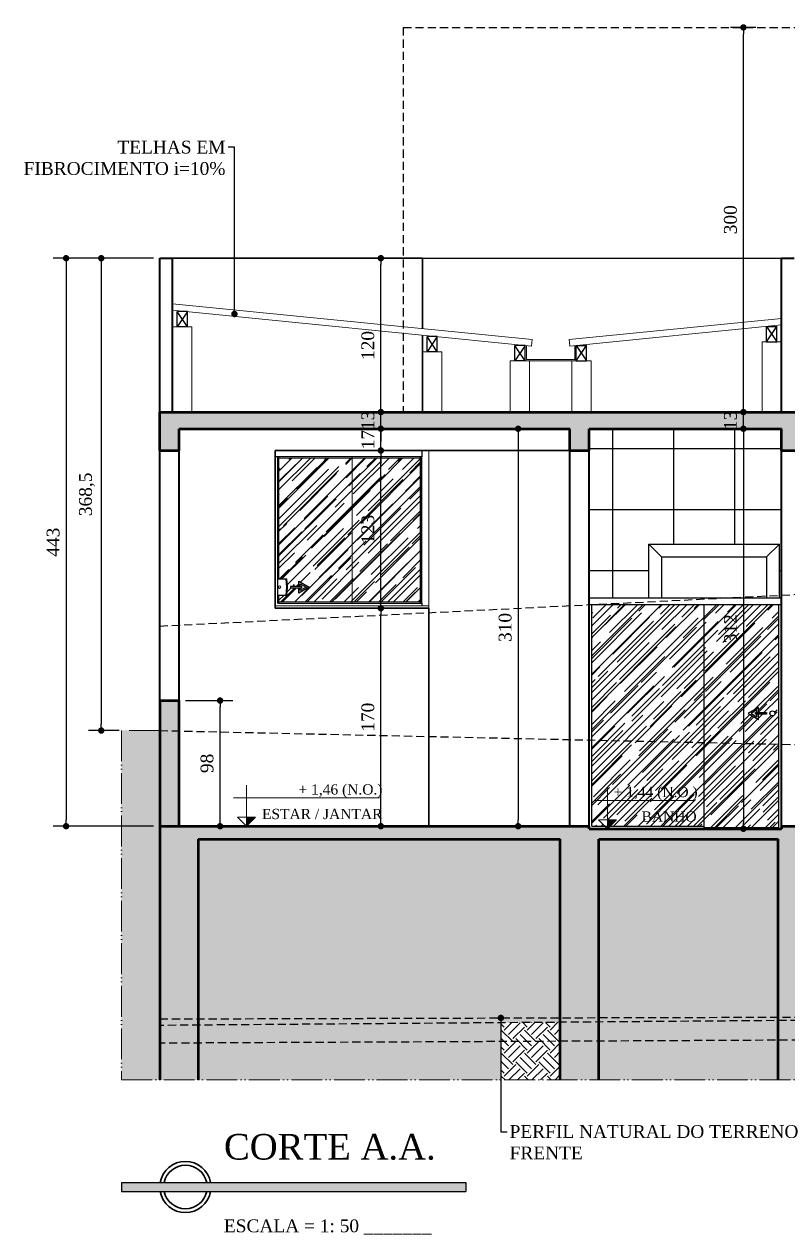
# Model space of a CAD drawing. Header units: millimetres. Extents: x 81693 to 98868, y 6565 to 11437.
# Drawn here: x 90416 to 91012, y 9517 to 10461 of the extents above; entities that cross this region are included whole.
import ezdxf
from ezdxf import colors
from ezdxf.entities.mleader import LeaderData, LeaderLine
from ezdxf.math import Vec2, Vec3

# ---------------------------------------------------------------- set-up
doc = ezdxf.new("R2010")
doc.units = ezdxf.units.MM
doc.linetypes.add('ACAD_ISO05W100', pattern=[33, 24, -3, 0, -3, 0, -3])
doc.linetypes.add('HIDDEN', pattern=[9.525, 6.35, -3.175])
for name, color, linetype, lineweight in [('Cotas', 12, 'Continuous', 5), ('Fachadas - Varanda', 3, 'Continuous', 30), ('Hachura', 1, 'Continuous', 9), ('Parede Baixa', 5, 'Continuous', 50), ('Parede Corte', 4, 'Continuous', 40), ('Perfil Natural-1', 241, 'HIDDEN', 25), ('Perfil Natural-2', 40, 'HIDDEN', 25), ('Perfil Natural-4', 150, 'HIDDEN', 25), ('Pilares Sub-solo', 7, 'Continuous', 70), ('Pisos Externos', 15, 'Continuous', 9), ('Portas - Janelas', 2, 'Continuous', 20), ('Projeção Balanço', 2, 'ACAD_ISO05W100', 20)]:
    doc.layers.add(name, color=color, linetype=linetype, lineweight=lineweight)
for name, color, linetype in [('Fechamento Varanda', 3, 'Continuous'), ('Grama', 84, 'Continuous'), ('Parede Planta', 5, 'Continuous'), ('Piso', 55, 'Continuous'), ('Piso Lay-out', 19, 'Continuous'), ('PN010', 1, 'Continuous'), ('PORTAS', 3, 'Continuous'), ('Portas-Cotas', 2, 'Continuous'), ('Projeção Janela - Viga', 1, 'HIDDEN'), ('Projeção perfil', 74, 'HIDDEN'), ('Texto', 2, 'Continuous')]:
    doc.layers.add(name, color=color, linetype=linetype)
doc.styles.add('Valéria', font='romantic.ttf', dxfattribs={"height": 10})
doc.styles.add('Valéria1', font='romantic.ttf', dxfattribs={"height": 10})
doc.dimstyles.new('Cota - 50', dxfattribs={"dimtxt": 10, "dimasz": 5, "dimexe": 10, "dimexo": 20, "dimgap": 5, "dimtad": 1, "dimtxsty": 'Valéria', "dimblk": 'DOT', "dimcen": 0, "dimclrd": 12, "dimclre": 12, "dimclrt": 2, "dimazin": 2, "dimtfac": 1, "dimtix": 1, "dimtmove": 0, "dimatfit": 3, "dimldrblk": 'DOT', "dimfxl": 1, "dimarcsym": 0})
pattern_1 = [(45, (27486.398, 7891.559), (2e-15, 17.9605122), [12.7, -12.7]), (45, (27483.03, 7894.927), (2e-15, 17.9605122), [12.7, -12.7]), (45, (27479.662, 7898.294), (2e-15, 17.9605122), [12.7, -12.7]), (135, (27479.662, 7900.539), (-17.9605122, 2e-15), [12.7, -12.7]), (135, (27483.03, 7903.907), (-17.9605122, 2e-15), [12.7, -12.7]), (135, (27486.398, 7907.275), (-17.9605122, 2e-15), [12.7, -12.7])]
pattern_2 = [(95, (27486.398, 7891.559), (14.009465, 11.755338), [1.905, -20.955]), (40, (27486.398, 7891.56), (-16.0018453, 11.017673), [1.524, -16.7640584]), (145.451445, (27487.565, 7892.539), (-1.99238, 22.77301), [1.619001, -17.8090245]), (91.1842, (27482.805, 7895.151), (22.141024, 16.195341), [2.8575, -31.4325]), (141.635558, (27484.65, 7896.5), (-0.708662, 34.282676), [2.428502, -26.713561]), (36.18415, (27482.805, 7895.15), (-0.708662, 34.282676), [2.285997, -25.145973]), (66, (27485.5, 7896.049), (17.951998, 3.489515), [1.905, -20.955]), (11, (27485.5, 7896.05), (-8.6539927, 17.3941193), [1.524, -16.764]), (116.451445, (27486.996, 7896.34), (9.298005, 20.8836343), [1.619001, -17.808994]), (82.5, (27486.3976, 7891.559), (-5.7605469, 6.1973414), [0, -16.5608, 0, -17.018, 0, -16.8275]), (52.5, (27486.398, 7891.559), (-2.3589727, 11.8087), [0, -9.7028, 0, -16.1798, 0, -6.4135]), (12.5, (27482.3924, 7887.554), (9.9927863, 9.18261956), [0, -6.35, 0, -19.812, 0, -26.289]), (2.5, (27480.596, 7885.758), (8.6763904, 12.2722393), [0, -8.255, 0, -13.1572, 0, -18.669])]
pattern_3 = [(45, (27486.398, 7891.559), (8.6210459, 22.9894557), [152.4, -20.32, 50.8, -10.16]), (45, (27492.36, 7904.706), (-16.7391974, 2.3707876), [30.48, -3.3528, 60.96, -7.62]), (45, (27483.883, 7901.258), (32.5444482, 42.17128274), [81.28, -14.224, 40.64, -10.16])]

# ---------------------------------------------------------------- blocks, each defined once
blk = doc.blocks.new('_Dot')
at = {"color": 0, "linetype": 'ByBlock', "lineweight": -2}
blk.add_line((-0.5, 0), (-1, 0), dxfattribs=at)
at = {"color": 0, "linetype": 'ByBlock', "const_width": 0.5}
blk.add_lwpolyline([(-0.25, 0, 1), (0.25, 0, 1)], format="xyb", close=True, dxfattribs=at)
blk = doc.blocks.new('*D120')
at = {"layer": 'Cotas', "color": 12, "lineweight": -2, "transparency": 16777216}
for p, q in [((90541.75, 9933.35), (90578.81, 9933.35)), ((90568.81, 9840.35), (90568.81, 9928.35)), ((90556.75, 9835.35), (90578.81, 9835.35))]:
    blk.add_line(p, q, dxfattribs=at)
at = {"layer": 'Defpoints', "color": 0, "transparency": 16777216}
for p in [(90521.75, 9933.35), (90568.81, 9933.35), (90536.75, 9835.35)]:
    blk.add_point(p, dxfattribs=at)
at = {"layer": 'Cotas', "color": 12, "lineweight": -2, "transparency": 16777216, "xscale": 5, "yscale": 5, "zscale": 5}
for p, rotation in [((90568.81, 9933.35), 90), ((90568.81, 9835.35), 270)]:
    blk.add_blockref('_Dot', p, dxfattribs=dict(at, rotation=rotation))
at = {"layer": 'Cotas', "color": 2, "transparency": 16777216, "insert": (90558.64, 9884.35), "char_height": 10, "attachment_point": 5, "rotation": 90, "style": 'Valéria'}
blk.add_mtext('98', dxfattribs=at)
blk = doc.blocks.new('*D121')
at = {"layer": 'Cotas', "color": 12, "lineweight": -2, "transparency": 16777216}
for p, q in [((90694.61, 10005.35), (90684.23, 10005.35)), ((90694.23, 9840.35), (90694.23, 10000.35)), ((90694.61, 9835.35), (90684.23, 9835.35))]:
    blk.add_line(p, q, dxfattribs=at)
at = {"layer": 'Defpoints', "color": 0, "transparency": 16777216}
for p in [(90694.23, 10005.35), (90714.61, 10005.35), (90714.61, 9835.35)]:
    blk.add_point(p, dxfattribs=at)
at = {"layer": 'Cotas', "color": 12, "lineweight": -2, "transparency": 16777216, "xscale": 5, "yscale": 5, "zscale": 5}
for p, rotation in [((90694.23, 10005.35), 90), ((90694.23, 9835.35), 270)]:
    blk.add_blockref('_Dot', p, dxfattribs=dict(at, rotation=rotation))
at = {"layer": 'Cotas', "color": 2, "transparency": 16777216, "insert": (90684.12, 9920.35), "char_height": 10, "attachment_point": 5, "rotation": 90, "style": 'Valéria'}
blk.add_mtext('170', dxfattribs=at)
blk = doc.blocks.new('*D122')
at = {"layer": 'Cotas', "color": 12, "lineweight": -2, "transparency": 16777216}
for p, q in [((90694.61, 10128.35), (90684.23, 10128.35)), ((90694.23, 10010.35), (90694.23, 10123.35)), ((90694.61, 10005.35), (90684.23, 10005.35))]:
    blk.add_line(p, q, dxfattribs=at)
at = {"layer": 'Defpoints', "color": 0, "transparency": 16777216}
for p in [(90694.23, 10128.35), (90714.61, 10128.35), (90714.61, 10005.35)]:
    blk.add_point(p, dxfattribs=at)
at = {"layer": 'Cotas', "color": 12, "lineweight": -2, "transparency": 16777216, "xscale": 5, "yscale": 5, "zscale": 5}
for p, rotation in [((90694.23, 10128.35), 90), ((90694.23, 10005.35), 270)]:
    blk.add_blockref('_Dot', p, dxfattribs=dict(at, rotation=rotation))
at = {"layer": 'Cotas', "color": 2, "transparency": 16777216, "insert": (90684.13, 10066.85), "char_height": 10, "attachment_point": 5, "rotation": 90, "style": 'Valéria'}
blk.add_mtext('123', dxfattribs=at)
blk = doc.blocks.new('*D123')
at = {"layer": 'Cotas', "color": 12, "lineweight": -2, "transparency": 16777216}
for p, q in [((90694.23, 10150.35), (90694.23, 10155.35)), ((90694.61, 10145.35), (90684.23, 10145.35)), ((90694.23, 10128.35), (90694.23, 10145.35)), ((90694.61, 10128.35), (90684.23, 10128.35)), ((90694.23, 10123.35), (90694.23, 10118.35))]:
    blk.add_line(p, q, dxfattribs=at)
at = {"layer": 'Defpoints', "color": 0, "transparency": 16777216}
for p in [(90694.23, 10145.35), (90714.61, 10145.35), (90714.61, 10128.35)]:
    blk.add_point(p, dxfattribs=at)
at = {"layer": 'Cotas', "color": 12, "lineweight": -2, "transparency": 16777216, "xscale": 5, "yscale": 5, "zscale": 5}
for p, rotation in [((90694.23, 10145.35), 270), ((90694.23, 10128.35), 90)]:
    blk.add_blockref('_Dot', p, dxfattribs=dict(at, rotation=rotation))
at = {"layer": 'Cotas', "color": 2, "transparency": 16777216, "insert": (90684.13, 10136.85), "char_height": 10, "attachment_point": 5, "rotation": 90, "style": 'Valéria'}
blk.add_mtext('17', dxfattribs=at)
blk = doc.blocks.new('*D124')
at = {"layer": 'Cotas', "color": 12, "lineweight": -2, "transparency": 16777216}
for p, q in [((90986.75, 10145.35), (90967.13, 10145.35)), ((90977.13, 10140.35), (90977.13, 9838.35)), ((90986.75, 9833.35), (90967.13, 9833.35))]:
    blk.add_line(p, q, dxfattribs=at)
at = {"layer": 'Defpoints', "color": 0, "transparency": 16777216}
for p in [(91006.75, 10145.35), (90977.13, 9833.35), (91006.75, 9833.35)]:
    blk.add_point(p, dxfattribs=at)
at = {"layer": 'Cotas', "color": 12, "lineweight": -2, "transparency": 16777216, "xscale": 5, "yscale": 5, "zscale": 5}
for p, rotation in [((90977.13, 10145.35), 90), ((90977.13, 9833.35), 270)]:
    blk.add_blockref('_Dot', p, dxfattribs=dict(at, rotation=rotation))
at = {"layer": 'Cotas', "color": 2, "transparency": 16777216, "insert": (90967.03, 9989.35), "char_height": 10, "attachment_point": 5, "rotation": 90, "style": 'Valéria'}
blk.add_mtext('312', dxfattribs=at)
blk = doc.blocks.new('*D125')
at = {"layer": 'Cotas', "color": 12, "lineweight": -2, "transparency": 16777216}
for p, q in [((90977.13, 10163.35), (90977.13, 10168.35)), ((90986.75, 10158.35), (90967.13, 10158.35)), ((90977.13, 10145.35), (90977.13, 10158.35)), ((90986.75, 10145.35), (90967.13, 10145.35)), ((90977.13, 10140.35), (90977.13, 10135.35))]:
    blk.add_line(p, q, dxfattribs=at)
at = {"layer": 'Defpoints', "color": 0, "transparency": 16777216}
for p in [(90977.13, 10158.35), (91006.75, 10158.35), (91006.75, 10145.35)]:
    blk.add_point(p, dxfattribs=at)
at = {"layer": 'Cotas', "color": 12, "lineweight": -2, "transparency": 16777216, "xscale": 5, "yscale": 5, "zscale": 5}
for p, rotation in [((90977.13, 10158.35), 270), ((90977.13, 10145.35), 90)]:
    blk.add_blockref('_Dot', p, dxfattribs=dict(at, rotation=rotation))
at = {"layer": 'Cotas', "color": 2, "transparency": 16777216, "insert": (90967.03, 10151.85), "char_height": 10, "attachment_point": 5, "rotation": 90, "style": 'Valéria'}
blk.add_mtext('13', dxfattribs=at)
blk = doc.blocks.new('*D126')
at = {"layer": 'Cotas', "color": 12, "lineweight": -2, "transparency": 16777216}
for p, q in [((90986.75, 10458.35), (90967.13, 10458.35)), ((90977.13, 10163.35), (90977.13, 10453.35)), ((90986.75, 10158.35), (90967.13, 10158.35))]:
    blk.add_line(p, q, dxfattribs=at)
at = {"layer": 'Defpoints', "color": 0, "transparency": 16777216}
for p in [(90977.13, 10458.35), (91006.75, 10458.35), (91006.75, 10158.35)]:
    blk.add_point(p, dxfattribs=at)
at = {"layer": 'Cotas', "color": 12, "lineweight": -2, "transparency": 16777216, "xscale": 5, "yscale": 5, "zscale": 5}
for p, rotation in [((90977.13, 10458.35), 90), ((90977.13, 10158.35), 270)]:
    blk.add_blockref('_Dot', p, dxfattribs=dict(at, rotation=rotation))
at = {"layer": 'Cotas', "color": 2, "transparency": 16777216, "insert": (90967.02, 10308.35), "char_height": 10, "attachment_point": 5, "rotation": 90, "style": 'Valéria'}
blk.add_mtext('300', dxfattribs=at)
blk = doc.blocks.new('*D127')
at = {"layer": 'Cotas', "color": 12, "lineweight": -2, "transparency": 16777216}
for p, q in [((90821.75, 10145.35), (90791.35, 10145.35)), ((90801.35, 10140.35), (90801.35, 9840.35)), ((90821.75, 9835.35), (90791.35, 9835.35))]:
    blk.add_line(p, q, dxfattribs=at)
at = {"layer": 'Defpoints', "color": 0, "transparency": 16777216}
for p in [(90841.75, 10145.35), (90801.35, 9835.35), (90841.75, 9835.35)]:
    blk.add_point(p, dxfattribs=at)
at = {"layer": 'Cotas', "color": 12, "lineweight": -2, "transparency": 16777216, "xscale": 5, "yscale": 5, "zscale": 5}
for p, rotation in [((90801.35, 10145.35), 90), ((90801.35, 9835.35), 270)]:
    blk.add_blockref('_Dot', p, dxfattribs=dict(at, rotation=rotation))
at = {"layer": 'Cotas', "color": 2, "transparency": 16777216, "insert": (90791.24, 9990.35), "char_height": 10, "attachment_point": 5, "rotation": 90, "style": 'Valéria'}
blk.add_mtext('310', dxfattribs=at)
blk = doc.blocks.new('*D128')
at = {"layer": 'Cotas', "color": 12, "lineweight": -2, "transparency": 16777216}
for p, q in [((90694.23, 10163.35), (90694.23, 10168.35)), ((90694.61, 10158.35), (90684.23, 10158.35)), ((90694.23, 10145.35), (90694.23, 10158.35)), ((90694.61, 10145.35), (90684.23, 10145.35)), ((90694.23, 10140.35), (90694.23, 10135.35))]:
    blk.add_line(p, q, dxfattribs=at)
at = {"layer": 'Defpoints', "color": 0, "transparency": 16777216}
for p in [(90694.23, 10158.35), (90714.61, 10158.35), (90714.61, 10145.35)]:
    blk.add_point(p, dxfattribs=at)
at = {"layer": 'Cotas', "color": 12, "lineweight": -2, "transparency": 16777216, "xscale": 5, "yscale": 5, "zscale": 5}
for p, rotation in [((90694.23, 10158.35), 270), ((90694.23, 10145.35), 90)]:
    blk.add_blockref('_Dot', p, dxfattribs=dict(at, rotation=rotation))
at = {"layer": 'Cotas', "color": 2, "transparency": 16777216, "insert": (90684.13, 10151.85), "char_height": 10, "attachment_point": 5, "rotation": 90, "style": 'Valéria'}
blk.add_mtext('13', dxfattribs=at)
blk = doc.blocks.new('*D129')
at = {"layer": 'Cotas', "color": 12, "lineweight": -2, "transparency": 16777216}
for p, q in [((90706.75, 10278.35), (90684.23, 10278.35)), ((90694.23, 10163.35), (90694.23, 10273.35)), ((90694.61, 10158.35), (90684.23, 10158.35))]:
    blk.add_line(p, q, dxfattribs=at)
at = {"layer": 'Defpoints', "color": 0, "transparency": 16777216}
for p in [(90694.23, 10278.35), (90726.75, 10278.35), (90714.61, 10158.35)]:
    blk.add_point(p, dxfattribs=at)
at = {"layer": 'Cotas', "color": 12, "lineweight": -2, "transparency": 16777216, "xscale": 5, "yscale": 5, "zscale": 5}
for p, rotation in [((90694.23, 10278.35), 90), ((90694.23, 10158.35), 270)]:
    blk.add_blockref('_Dot', p, dxfattribs=dict(at, rotation=rotation))
at = {"layer": 'Cotas', "color": 2, "transparency": 16777216, "insert": (90684.12, 10210.28), "char_height": 10, "attachment_point": 5, "rotation": 90, "style": 'Valéria'}
blk.add_mtext('120', dxfattribs=at)
blk = doc.blocks.new('*D142')
at = {"layer": 'Cotas', "color": 12, "lineweight": -2, "transparency": 16777216}
for p, q in [((90511.75, 10278.35), (90466.09, 10278.35)), ((90476.09, 10273.35), (90476.09, 9914.96)), ((90490.12, 9909.96), (90466.09, 9909.96))]:
    blk.add_line(p, q, dxfattribs=at)
at = {"layer": 'Defpoints', "color": 0, "transparency": 16777216}
for p in [(90531.75, 10278.35), (90476.09, 9909.96), (90510.12, 9909.96)]:
    blk.add_point(p, dxfattribs=at)
at = {"layer": 'Cotas', "color": 12, "lineweight": -2, "transparency": 16777216, "xscale": 5, "yscale": 5, "zscale": 5}
for p, rotation in [((90476.09, 10278.35), 90), ((90476.09, 9909.96), 270)]:
    blk.add_blockref('_Dot', p, dxfattribs=dict(at, rotation=rotation))
at = {"layer": 'Cotas', "color": 2, "transparency": 16777216, "insert": (90464.94, 10094.16), "char_height": 10, "attachment_point": 5, "rotation": 90, "style": 'Valéria'}
blk.add_mtext('368,5', dxfattribs=at)
blk = doc.blocks.new('*D143')
at = {"layer": 'Cotas', "color": 12, "lineweight": -2, "transparency": 16777216}
for p, q in [((90516.75, 10278.35), (90438.64, 10278.35)), ((90448.64, 10273.35), (90448.64, 9840.35)), ((90516.75, 9835.35), (90438.64, 9835.35))]:
    blk.add_line(p, q, dxfattribs=at)
at = {"layer": 'Defpoints', "color": 0, "transparency": 16777216}
for p in [(90536.75, 10278.35), (90448.64, 9835.35), (90536.75, 9835.35)]:
    blk.add_point(p, dxfattribs=at)
at = {"layer": 'Cotas', "color": 12, "lineweight": -2, "transparency": 16777216, "xscale": 5, "yscale": 5, "zscale": 5}
for p, rotation in [((90448.64, 10278.35), 90), ((90448.64, 9835.35), 270)]:
    blk.add_blockref('_Dot', p, dxfattribs=dict(at, rotation=rotation))
at = {"layer": 'Cotas', "color": 2, "transparency": 16777216, "insert": (90438.53, 10056.85), "char_height": 10, "attachment_point": 5, "rotation": 90, "style": 'Valéria'}
blk.add_mtext('443', dxfattribs=at)

msp = doc.modelspace()

# ---------------------------------------------------------------- hatches: boundary and pattern name
at = {"layer": 'Grama', "transparency": 33554559}
h = msp.add_hatch(dxfattribs=at)
h.set_pattern_fill('AR-RROOF', color=33, scale=0.4, angle=45)
h.set_pattern_definition(pattern_3)
h.paths.add_polyline_path([(90671.754, 10122.3541), (90614.754, 10122.3541), (90614.754, 10028.3541), (90620.9099, 10028.3541), (90621.4604, 10021.8541), (90620.9099, 10015.3541), (90614.754, 10015.3541), (90614.754, 10010.3541), (90671.754, 10010.3541)])
h.paths.add_polyline_path([(90630.1713, 10026.5099), (90638.2353, 10021.8541), (90630.1713, 10017.1984), (90630.1713, 10021.2781), (90623.8353, 10021.2781), (90623.8353, 10022.4301), (90630.1713, 10022.4301)], flags=16)
h.paths.add_polyline_path([(90725.254, 10122.3541), (90671.754, 10122.3541), (90671.754, 10010.3541), (90725.254, 10010.3541)])
h.paths.add_polyline_path([(90694.8242, 10052.9414), (90694.8242, 10080.1308), (90673.2709, 10080.1308), (90673.2709, 10052.9414)], flags=24)
h = msp.add_hatch(dxfattribs=at)
h.set_pattern_fill('AR-RROOF', color=33, scale=0.4, angle=45)
h.set_pattern_definition(pattern_3)
h.paths.add_polyline_path([(90946.2659, 9900.6204), (90858.754, 9902.5458), (90858.754, 9835.3541), (90869.1322, 9835.3541), (90864.1322, 9840.3541), (90878.1322, 9840.3541), (90873.1322, 9835.3541), (90946.2659, 9835.3541)])
h.paths.add_polyline_path([(90946.2659, 10008.3541), (90861.8866, 10008.3541), (90858.754, 10008.1985), (90858.754, 9902.5458), (90946.2659, 9900.6204)])
h.paths.add_polyline_path([(91004.754, 10008.3541), (90946.2659, 10008.3541), (90946.2659, 9900.6204), (91004.754, 9899.3336)])
h.paths.add_polyline_path([(90980.78, 9923.3541), (90988.844, 9928.0099), (90988.844, 9923.9301), (90995.18, 9923.9301), (90995.18, 9922.7781), (90988.844, 9922.7781), (90988.844, 9918.6984)], flags=16)
h.paths.add_polyline_path([(91001.754, 9923.3541, -1), (90997.754, 9923.3541, -1)], flags=16)
h.paths.add_polyline_path([(91004.754, 9899.3336), (90946.2659, 9900.6204), (90946.2659, 9835.3541), (90946.2659, 9834.3541), (91004.754, 9834.3541)])
h.paths.add_polyline_path([(90895.4312, 9834.2606), (90941.5022, 9834.2606), (90941.5022, 9851.5032), (90895.4312, 9851.5032)], flags=9)
h.paths.add_polyline_path([(90873.4785, 9853.4136), (90941.6679, 9853.4136), (90941.6679, 9870.6562), (90873.4785, 9870.6562)], flags=24)
h.paths.add_polyline_path([(90977.7216, 9975.6115), (90977.7216, 10002.8009), (90956.1684, 10002.8009), (90956.1684, 9975.6115)], flags=24)
at = {"layer": 'Hachura'}
h = msp.add_hatch(dxfattribs=at)
h.set_pattern_fill('EARTH', color=256, scale=2, angle=45)
h.set_pattern_definition(pattern_1)
h.paths.add_polyline_path([(90834.254, 9825.3541), (90551.754, 9825.3541), (90551.754, 9685.1345), (90786.6431, 9685.8134, -0.41562806), (90787.8955, 9687.067, -0.41280048), (90789.1431, 9685.8206), (90834.254, 9685.951)])
h.paths.add_polyline_path([(91004.254, 9825.3541), (90864.254, 9825.3541), (90864.254, 9686.0377), (91004.254, 9686.4423)])
h.paths.add_polyline_path([(91281.6675, 9825.3541), (91034.254, 9825.3541), (91034.254, 9686.529), (91281.6675, 9687.2441)])
h.paths.add_polyline_path([(91496.754, 9820.3541), (91351.754, 9820.3541), (91351.754, 9687.4466), (91496.754, 9687.8657)])
h.paths.add_polyline_path([(91321.754, 9825.3541), (91281.6675, 9825.3541), (91281.6675, 9687.2441), (91321.754, 9687.3599)])
h.paths.add_polyline_path([(91701.754, 9820.3541), (91526.754, 9820.3541), (91526.754, 9687.9524), (91556.2851, 9688.0378), (91701.754, 9689.1727)])
h.paths.add_polyline_path([(91778.1399, 9825.3541), (91731.754, 9825.3541), (91731.754, 9689.3541), (91778.1399, 9689.3541)])
h.paths.add_polyline_path([(91981.754, 9825.3541), (91778.1399, 9825.3541), (91778.1399, 9689.3541), (91981.754, 9689.3541)])
h.paths.add_polyline_path([(92041.754, 9877.1778), (92011.754, 9877.1778), (92011.754, 9695.3541, -0.21227182), (92016.2084, 9693.3738), (92041.754, 9716.4255)])
h.paths.add_polyline_path([(91981.754, 9689.2674), (91778.1399, 9688.6789), (91778.1399, 9672.1431), (91981.754, 9673.1226)])
h.paths.add_polyline_path([(91981.754, 9673.1226), (91778.1399, 9672.1431), (91778.1399, 9637.4608), (91981.754, 9637.4608)])
h.paths.add_polyline_path([(92041.754, 9716.4255), (92016.2084, 9693.3738, -0.18562087), (92017.754, 9689.3541, -0.41421356), (92011.754, 9683.3541), (92011.754, 9680.3541), (92011.754, 9637.4608), (92041.754, 9637.4608)])
h.paths.add_polyline_path([(91778.1399, 9688.6789), (91731.754, 9688.5449), (91731.754, 9671.9199), (91778.1399, 9672.1431)])
h.paths.add_polyline_path([(91778.1399, 9672.1431), (91731.754, 9671.9199), (91731.754, 9637.4608), (91778.1399, 9637.4608)])
h.paths.add_polyline_path([(91778.1399, 9688.6789), (91778.1399, 9689.3541), (91731.754, 9689.3541), (91731.754, 9688.5449)])
h.paths.add_polyline_path([(91701.754, 9689.1727), (91556.2851, 9688.0378), (91701.754, 9688.4582)], flags=17)
h.paths.add_polyline_path([(91701.754, 9688.4582), (91556.2851, 9688.0378), (91526.754, 9687.8074), (91526.754, 9670.9338), (91701.754, 9671.7756)])
h.paths.add_polyline_path([(91701.754, 9671.7756), (91526.754, 9670.9338), (91526.754, 9637.4608), (91701.754, 9637.4608)])
h.paths.add_polyline_path([(91496.754, 9687.5733), (91496.754, 9687.8657), (91351.754, 9687.4466), (91351.754, 9686.4421)])
h.paths.add_polyline_path([(91496.754, 9687.5733), (91351.754, 9686.4421), (91351.754, 9670.0919), (91496.754, 9670.7894)])
h.paths.add_polyline_path([(91496.754, 9670.7894), (91351.754, 9670.0919), (91351.754, 9637.4608), (91496.754, 9637.4608)])
h.paths.add_polyline_path([(91281.6675, 9685.8953), (91077.5004, 9684.3024, -0.41784761), (91076.2447, 9683.0427, -0.41058882), (91075.0004, 9684.2829), (91034.254, 9683.965), (91034.254, 9668.5646), (91184.0632, 9669.2852, -0.45134528), (91185.3034, 9670.6912, -0.44845315), (91186.5451, 9669.2972), (91281.6675, 9669.7548)])
h.paths.add_polyline_path([(91281.6675, 9685.8953), (91281.6675, 9687.2441), (91034.254, 9686.529), (91034.254, 9683.965), (91075.0004, 9684.2829, -0.41784761), (91076.2561, 9685.5426, -0.41058882), (91077.5004, 9684.3024)])
h.paths.add_polyline_path([(91321.754, 9687.3599), (91281.6675, 9687.2441), (91281.6675, 9685.8953), (91321.754, 9686.208)])
h.paths.add_polyline_path([(91321.754, 9686.208), (91281.6675, 9685.8953), (91281.6675, 9669.7548), (91321.754, 9669.9476)])
h.paths.add_polyline_path([(91321.754, 9669.9476), (91281.6675, 9669.7548), (91281.6675, 9637.4608), (91321.754, 9637.4608)])
h.paths.add_polyline_path([(91281.6675, 9669.7548), (91186.5451, 9669.2972, -0.38078336), (91185.3034, 9668.1912, -0.37803184), (91184.0632, 9669.2852), (91076.1791, 9668.7662), (91076.0354, 9637.4608), (91281.6675, 9637.4608)])
h.paths.add_polyline_path([(91076.1791, 9668.7662), (91034.254, 9668.5646), (91034.254, 9637.4608), (91076.0354, 9637.4608)])
h.paths.add_polyline_path([(91004.254, 9686.4423), (90864.254, 9686.0377), (90864.254, 9682.6387), (91004.254, 9683.7309)])
h.paths.add_polyline_path([(91004.254, 9683.7309), (90864.254, 9682.6387), (90864.254, 9667.7468), (91004.254, 9668.4202)])
h.paths.add_polyline_path([(91004.254, 9668.4202), (90864.254, 9667.7468), (90864.254, 9637.4608), (91004.254, 9637.4608)])
h.paths.add_polyline_path([(90834.254, 9682.4046), (90834.254, 9685.951), (90789.1431, 9685.8206, -0.41562806), (90787.8907, 9684.567, -0.41280048), (90786.6431, 9685.8134), (90551.754, 9685.1345), (90551.754, 9680.2006)])
h.paths.add_polyline_path([(90787.8834, 9680.817), (90787.8858, 9682.0429), (90551.754, 9680.2006), (90551.754, 9666.2434), (90787.8574, 9667.3792)])
h.paths.add_polyline_path([(90787.8574, 9667.3792), (90551.754, 9666.2434), (90551.754, 9637.4608), (90787.7995, 9637.4608)])
h.paths.add_polyline_path([(90521.754, 9910.0039), (90491.754, 9910.0039), (90491.754, 9637.4608), (90521.754, 9637.4608)])
h = msp.add_hatch(dxfattribs=at)
h.set_pattern_fill('EARTH', color=256, scale=2, angle=45)
h.set_pattern_definition(pattern_1)
h.paths.add_polyline_path([(90834.254, 9682.4046), (90787.8858, 9682.0429), (90787.8834, 9680.817), (90787.8574, 9667.3792), (90834.254, 9667.6024)])
h.paths.add_polyline_path([(90834.254, 9667.6024), (90787.8574, 9667.3792), (90787.7995, 9637.4608), (90834.254, 9637.4608)])
at = {"layer": 'Parede Baixa'}
h = msp.add_hatch(color=256, dxfattribs=at)
h.dxf.hatch_style = 1
h.paths.add_polyline_path([(90760.6545, 9557.4608), (90491.754, 9557.4608), (90491.754, 9550.4608), (90760.6545, 9550.4608)])
at = {"layer": 'Piso'}
h = msp.add_hatch(dxfattribs=at)
h.set_pattern_fill('ANSI37', color=256, scale=15, angle=45)
h.set_pattern_definition([(90, (27486.398, 7891.56), (-47.625, 1e-14), []), (180, (27486.398, 7891.56), (-1e-14, -47.625), [])])
h.paths.add_polyline_path([(91006.754, 10128.3541), (91006.754, 10145.3541), (90856.754, 10145.3541), (90856.754, 10128.3541), (90856.754, 10013.3541), (90903.254, 10013.3541), (90903.254, 10055.3541), (91005.254, 10055.3541), (91005.254, 10015.4748), (91006.754, 10015.5493)])
h.paths.add_polyline_path([(91006.754, 10015.5493), (91005.254, 10015.4748), (91005.254, 10013.3541), (91006.754, 10013.3541)], flags=17)
at = {"layer": 'Portas - Janelas'}
for points in [[(90596.3356, 9842.3541), (90589.3356, 9842.3541), (90589.3356, 9835.3541)], [(90878.1322, 9840.3541), (90871.1322, 9840.3541), (90871.1322, 9833.3541)]]:
    msp.add_hatch(color=256, dxfattribs=at).paths.add_polyline_path(points)
at = {"layer": 'Portas-Cotas'}
h = msp.add_hatch(dxfattribs=at)
h.set_pattern_fill('AR-CONC', color=256, scale=0.1, angle=45)
h.set_pattern_definition(pattern_2)
h.paths.add_polyline_path([(91351.754, 10158.3541), (90521.754, 10158.3541), (90521.754, 10128.3541), (90536.754, 10128.3541), (90536.754, 10145.3541), (90841.754, 10145.3541), (90841.754, 10128.3541), (90856.754, 10128.3541), (90856.754, 10145.3541), (91006.754, 10145.3541), (91006.754, 10128.3541), (91031.754, 10128.3541), (91031.754, 10145.3541), (91336.754, 10145.3541), (91336.754, 10128.3541), (91351.754, 10128.3541)])
h.paths.add_polyline_path([(91526.754, 10158.3541), (91501.754, 10158.3541), (91501.754, 10128.3541), (91526.754, 10128.3541)])
h.paths.add_polyline_path([(92011.754, 10158.3541), (91701.754, 10158.3541), (91701.754, 10128.3541), (91716.754, 10128.3541), (91716.754, 10145.3541), (91996.754, 10145.3541), (91996.754, 10128.3541), (92011.754, 10128.3541)])
h.paths.add_polyline_path([(91953.2203, 10141.6396), (91953.2203, 10161.4325), (91931.6671, 10161.4325), (91931.6671, 10141.6396)], flags=9)
h = msp.add_hatch(dxfattribs=at)
h.set_pattern_fill('AR-CONC', color=256, scale=0.1, angle=45)
h.set_pattern_definition(pattern_2)
h.paths.add_polyline_path([(91526.754, 9835.3541), (91496.754, 9835.3541), (91496.754, 9825.3541), (91351.754, 9825.3541), (91351.754, 9835.3541), (91281.6675, 9835.3541), (91281.6675, 9825.3541), (91321.754, 9825.3541), (91321.754, 9687.3599), (91351.754, 9687.4466), (91351.754, 9820.3541), (91496.754, 9820.3541), (91496.754, 9687.8657), (91526.754, 9687.9524)])
h.paths.add_polyline_path([(91526.754, 9687.8074), (91496.754, 9687.5733), (91496.754, 9670.7894), (91526.754, 9670.9338)])
h.paths.add_polyline_path([(91526.754, 9670.9338), (91496.754, 9670.7894), (91496.754, 9637.4608), (91526.754, 9637.4608)])
h.paths.add_polyline_path([(91526.754, 9687.8074), (91526.754, 9687.9524), (91496.754, 9687.8657), (91496.754, 9687.5733)], flags=17)
h.paths.add_polyline_path([(91351.754, 9687.4466), (91321.754, 9687.3599), (91321.754, 9686.208), (91351.754, 9686.4421)])
h.paths.add_polyline_path([(91351.754, 9686.4421), (91321.754, 9686.208), (91321.754, 9669.9476), (91351.754, 9670.0919)])
h.paths.add_polyline_path([(91351.754, 9670.0919), (91321.754, 9669.9476), (91321.754, 9637.4608), (91351.754, 9637.4608)])
h.paths.add_polyline_path([(91696.754, 9825.3541), (91591.754, 9825.3541), (91591.754, 9820.3541), (91696.754, 9820.3541)])
h.paths.add_polyline_path([(91731.754, 9825.3541), (91778.1399, 9825.3541), (91778.1399, 9833.3541), (91701.754, 9833.3541), (91701.754, 9689.1727), (91725.0135, 9689.3541), (91731.754, 9689.3541)])
h.paths.add_polyline_path([(91731.754, 9689.3541), (91725.0135, 9689.3541), (91701.754, 9689.1727), (91701.754, 9688.4582), (91731.754, 9688.5449)])
h.paths.add_polyline_path([(91731.754, 9688.5449), (91701.754, 9688.4582), (91701.754, 9671.7756), (91731.754, 9671.9199)])
h.paths.add_polyline_path([(91731.754, 9671.9199), (91701.754, 9671.7756), (91701.754, 9637.4608), (91731.754, 9637.4608)])
h.paths.add_polyline_path([(92005.754, 9689.3368), (91981.754, 9689.2674), (91981.754, 9673.1226), (92011.754, 9673.2669), (92011.754, 9683.3541, -0.41336731)])
h.paths.add_polyline_path([(92005.754, 9689.3368, -0.00072254), (92005.754, 9689.3541), (92002.754, 9689.3541), (91981.754, 9689.3541), (91981.754, 9689.2674)])
h.paths.add_polyline_path([(92011.754, 9833.3541), (91778.1399, 9833.3541), (91778.1399, 9825.3541), (91981.754, 9825.3541), (91981.754, 9689.3541), (92005.754, 9689.3541, -0.41421356), (92011.754, 9695.3541), (92011.754, 9698.3541)])
h.paths.add_polyline_path([(92011.754, 9673.2669), (91981.754, 9673.1226), (91981.754, 9637.4608), (92011.754, 9637.4608)])
h.paths.add_polyline_path([(91281.6675, 9835.3541), (91006.754, 9835.3541), (91006.754, 9833.3541), (90856.754, 9833.3541), (90856.754, 9835.3541), (90521.754, 9835.3541), (90521.754, 9685.0478), (90551.754, 9685.1345), (90551.754, 9825.3541), (90834.254, 9825.3541), (90834.254, 9685.951), (90864.254, 9686.0377), (90864.254, 9825.3541), (91004.254, 9825.3541), (91004.254, 9686.4423), (91034.254, 9686.529), (91034.254, 9825.3541), (91281.6675, 9825.3541)])
h.paths.add_polyline_path([(91034.254, 9686.529), (91004.254, 9686.4423), (91004.254, 9683.7309), (91034.254, 9683.965)])
h.paths.add_polyline_path([(91034.254, 9683.965), (91004.254, 9683.7309), (91004.254, 9668.4202), (91034.254, 9668.5646)])
h.paths.add_polyline_path([(91034.254, 9668.5646), (91004.254, 9668.4202), (91004.254, 9637.4608), (91034.254, 9637.4608)])
h.paths.add_polyline_path([(90864.254, 9686.0377), (90834.254, 9685.951), (90834.254, 9682.4046), (90864.254, 9682.6387)])
h.paths.add_polyline_path([(90864.254, 9682.6387), (90834.254, 9682.4046), (90834.254, 9667.6024), (90864.254, 9667.7468)])
h.paths.add_polyline_path([(90864.254, 9667.7468), (90834.254, 9667.6024), (90834.254, 9637.4608), (90864.254, 9637.4608)])
h.paths.add_polyline_path([(90551.754, 9685.1345), (90521.754, 9685.0478), (90521.754, 9679.9666), (90551.754, 9680.2006)])
h.paths.add_polyline_path([(90551.754, 9680.2006), (90521.754, 9679.9666), (90521.754, 9666.0991), (90551.754, 9666.2434)])
h.paths.add_polyline_path([(90551.754, 9666.2434), (90521.754, 9666.0991), (90521.754, 9637.4608), (90551.754, 9637.4608)])
h.paths.add_polyline_path([(90536.754, 9933.3541), (90521.754, 9933.3541), (90521.754, 9909.9604), (90536.754, 9909.6304)])
h.paths.add_polyline_path([(90536.754, 9909.6304), (90521.754, 9909.9604), (90521.754, 9835.3541), (90536.754, 9835.3541)])
h.paths.add_polyline_path([(92011.754, 9933.3541), (91996.754, 9933.3541), (91996.754, 9877.5079), (92011.754, 9877.1778)])
h.paths.add_polyline_path([(92011.754, 9877.1778), (91996.754, 9877.5079), (91996.754, 9833.3541), (92011.754, 9833.3541)])

# ---------------------------------------------------------------- linework, layer by layer
at = {"layer": 'Fachadas - Varanda'}
for p, q in [((90531.754, 10278.3541), (90726.754, 10278.3541)), ((90726.754, 10223.3791), (90726.754, 10278.3541)), ((90726.754, 10158.3541), (90726.754, 10218.3541)), ((90841.754, 10128.3541), (90611.754, 10128.3541)), ((90611.754, 10005.3541), (90611.754, 10128.3541)), ((90611.754, 10005.3541), (90731.754, 10005.3541)), ((90731.754, 9835.3541), (90731.754, 10005.3541))]:
    msp.add_line(p, q, dxfattribs=at)
for radius, start, end in [(20, 10.0786581, 169.9213419), (17, 11.881156, 168.118844), (20, 190.0786581, 349.9213419), (17, 191.881156, 348.118844)]:
    msp.add_arc((90541.754, 9553.9608), radius, start, end, dxfattribs=at)
at = {"layer": 'Fechamento Varanda'}
for p, q in [((90543.254, 10236.7041), (90535.254, 10236.7041)), ((90535.254, 10224.7041), (90535.254, 10236.7041)), ((90543.254, 10224.7041), (90543.254, 10236.7041)), ((90543.254, 10224.7041), (90535.254, 10224.7041)), ((90738.254, 10217.2041), (90730.254, 10217.2041)), ((90730.254, 10205.2041), (90730.254, 10217.2041)), ((90738.254, 10205.2041), (90738.254, 10217.2041)), ((90995.254, 10225.2041), (91003.254, 10225.2041)), ((90995.254, 10213.2041), (90995.254, 10225.2041)), ((91003.254, 10213.2041), (91003.254, 10225.2041)), ((90806.754, 10210.3541), (90798.754, 10210.3541)), ((90798.754, 10198.3541), (90798.754, 10210.3541)), ((90806.754, 10198.3541), (90806.754, 10210.3541)), ((90846.754, 10210.3541), (90854.754, 10210.3541)), ((90846.754, 10198.3541), (90846.754, 10210.3541)), ((90854.754, 10198.3541), (90854.754, 10210.3541)), ((90995.254, 10213.2041), (91003.254, 10213.2041)), ((90738.254, 10205.2041), (90730.254, 10205.2041)), ((90806.754, 10198.3541), (90798.754, 10198.3541)), ((90846.754, 10198.3541), (90854.754, 10198.3541))]:
    msp.add_line(p, q, dxfattribs=at)
at = {"layer": 'Hachura'}
for p, q in [((90589.3356, 9835.3541), (90589.3356, 9867.3541)), ((90579.3356, 9857.3541), (90693.2354, 9857.3541)), ((90871.1322, 9833.3541), (90871.1322, 9865.3541)), ((90861.1322, 9855.3541), (90939.0998, 9855.3541)), ((90582.3356, 9842.3541), (90596.3356, 9842.3541)), ((90582.3356, 9842.3541), (90589.3356, 9835.3541)), ((90596.3356, 9842.3541), (90589.3356, 9835.3541)), ((90864.1322, 9840.3541), (90878.1322, 9840.3541)), ((90864.1322, 9840.3541), (90871.1322, 9833.3541)), ((90878.1322, 9840.3541), (90871.1322, 9833.3541))]:
    msp.add_line(p, q, dxfattribs=at)
at = {"layer": 'Parede Baixa'}
for p, q in [((90521.754, 10158.3541), (91351.754, 10158.3541)), ((90521.754, 10128.3541), (90521.754, 10158.3541)), ((90536.754, 10145.3541), (90841.754, 10145.3541)), ((90536.754, 10128.3541), (90536.754, 10145.3541)), ((90841.754, 10128.3541), (90841.754, 10145.3541)), ((90856.754, 10145.3541), (91006.754, 10145.3541)), ((90856.754, 10128.3541), (90856.754, 10145.3541)), ((91006.754, 10128.3541), (91006.754, 10145.3541)), ((90521.754, 10128.3541), (90536.754, 10128.3541)), ((90841.754, 10128.3541), (90856.754, 10128.3541)), ((91006.754, 10128.3541), (91031.754, 10128.3541)), ((90521.754, 9933.3541), (90521.754, 9637.4608)), ((90521.754, 9933.3541), (90536.754, 9933.3541)), ((90536.754, 9835.3541), (90536.754, 9933.3541)), ((90521.754, 9835.3541), (90856.754, 9835.3541)), ((90856.754, 9833.3541), (90856.754, 9835.3541)), ((90856.754, 9833.3541), (91006.754, 9833.3541)), ((91006.754, 9835.3541), (91351.754, 9835.3541)), ((91006.754, 9835.3541), (91006.754, 9833.3541)), ((90551.754, 9825.3541), (90834.254, 9825.3541)), ((90551.754, 9825.3541), (90551.754, 9637.4608)), ((90834.254, 9637.4608), (90834.254, 9825.3541)), ((90864.254, 9825.3541), (91004.254, 9825.3541)), ((90864.254, 9637.4608), (90864.254, 9825.3541)), ((91004.254, 9637.4608), (91004.254, 9825.3541))]:
    msp.add_line(p, q, dxfattribs=at)
at = {"layer": 'Parede Corte'}
for p, q in [((90521.754, 10278.3541), (90531.754, 10278.3541)), ((90521.754, 10158.3541), (90521.754, 10278.3541)), ((90531.754, 10158.3541), (90531.754, 10278.3541)), ((91006.754, 10278.3541), (91016.754, 10278.3541)), ((91006.754, 10158.3541), (91006.754, 10278.3541)), ((90521.754, 9933.3541), (90521.754, 10128.3541)), ((90536.754, 9933.3541), (90536.754, 10128.3541)), ((90841.754, 9835.3541), (90841.754, 10128.3541)), ((90856.754, 9835.3541), (90856.754, 10128.3541)), ((91006.754, 9835.3541), (91006.754, 10128.3541))]:
    msp.add_line(p, q, dxfattribs=at)
at = {"layer": 'Parede Planta'}
for p, q in [((90491.754, 9557.4608), (90760.6545, 9557.4608)), ((90491.754, 9557.4608), (90491.754, 9550.4608)), ((90760.6545, 9557.4608), (90760.6545, 9550.4608)), ((90491.754, 9550.4608), (90760.6545, 9550.4608))]:
    msp.add_line(p, q, dxfattribs=at)
at = {"layer": 'Perfil Natural-1'}
msp.add_line((90521.754, 9685.0478), (92011.754, 9689.3541), dxfattribs=at)
at = {"layer": 'Perfil Natural-2'}
msp.add_lwpolyline([(92011.754, 9673.2669), (90521.754, 9666.0991)], dxfattribs=at)
at = {"layer": 'Perfil Natural-4'}
msp.add_lwpolyline([(92011.754, 9689.3541), (91725.0135, 9689.3541), (90521.754, 9679.9666)], dxfattribs=at)
at = {"layer": 'Piso'}
for p, q in [((90543.254, 10224.7041), (90535.254, 10236.7041)), ((90543.254, 10236.7041), (90535.254, 10224.7041)), ((90738.254, 10205.2041), (90730.254, 10217.2041)), ((90738.254, 10217.2041), (90730.254, 10205.2041)), ((90995.254, 10213.2041), (91003.254, 10225.2041)), ((90995.254, 10225.2041), (91003.254, 10213.2041)), ((90806.754, 10198.3541), (90798.754, 10210.3541)), ((90806.754, 10210.3541), (90798.754, 10198.3541)), ((90846.754, 10198.3541), (90854.754, 10210.3541)), ((90846.754, 10210.3541), (90854.754, 10198.3541))]:
    msp.add_line(p, q, dxfattribs=at)
for points in [[(90623.8353, 10022.4301), (90623.8353, 10021.2781), (90632.4753, 10021.2781), (90632.4753, 10022.4301), (90623.8353, 10022.4301)], [(90630.1713, 10022.4301), (90630.1713, 10026.5099), (90638.2353, 10021.8541), (90630.1713, 10017.1984), (90630.1713, 10021.2781)], [(90631.3233, 10022.4301), (90631.3233, 10024.5146), (90635.9313, 10021.8541), (90631.3233, 10019.1937), (90631.3233, 10021.2781)], [(90988.844, 9923.9301), (90988.844, 9928.0099), (90980.78, 9923.3541), (90988.844, 9918.6984), (90988.844, 9922.7781)], [(90987.692, 9923.9301), (90987.692, 9926.0146), (90983.084, 9923.3541), (90987.692, 9920.6937), (90987.692, 9922.7781)], [(90995.18, 9923.9301), (90995.18, 9922.7781), (90986.54, 9922.7781), (90986.54, 9923.9301), (90995.18, 9923.9301)]]:
    msp.add_lwpolyline(points, dxfattribs=at)
at = {"layer": 'Pisos Externos'}
for p, q in [((90725.254, 10122.3541), (90613.754, 10122.3541)), ((90614.754, 10028.3541), (90614.754, 10123.3541)), ((90671.754, 10123.3541), (90671.754, 10009.3541)), ((90725.754, 10123.3541), (90725.754, 10009.3541)), ((90726.254, 10123.3541), (90726.254, 10009.3541)), ((90613.754, 10028.3541), (90613.754, 10028.0541)), ((90613.754, 10028.3541), (90620.9099, 10028.3541)), ((90613.754, 10028.3541), (90613.754, 10028.0541)), ((90620.052, 10028.0541), (90613.754, 10028.0541)), ((90620.6041, 10028.0541), (90620.052, 10028.0541)), ((90620.577, 10021.8541), (90620.052, 10028.0541)), ((90620.9099, 10028.3541), (90620.6041, 10028.0541)), ((90620.6041, 10028.0541), (90621.1291, 10021.8541)), ((90620.9099, 10028.3541), (90621.4604, 10021.8541)), ((90620.052, 10015.6541), (90620.577, 10021.8541)), ((90620.6041, 10015.6541), (90621.1291, 10021.8541)), ((90621.4604, 10021.8541), (90620.9099, 10015.3541)), ((90613.754, 10015.3541), (90613.754, 10015.6541)), ((90620.052, 10015.6541), (90613.754, 10015.6541)), ((90613.754, 10015.3541), (90613.754, 10015.6541)), ((90620.9099, 10015.3541), (90613.754, 10015.3541)), ((90613.754, 10010.3541), (90725.254, 10010.3541)), ((90614.754, 10009.3541), (90614.754, 10015.3541)), ((90620.052, 10015.6541), (90620.6041, 10015.6541)), ((90620.6041, 10015.6541), (90620.9099, 10015.3541))]:
    msp.add_line(p, q, dxfattribs=at)
msp.add_circle((90615.254, 10021.8541), 1, dxfattribs=at)
at = {"layer": 'PN010'}
for p, q in [((90726.254, 10123.3541), (90611.754, 10123.3541)), ((90613.754, 10009.3541), (90613.754, 10123.3541)), ((90725.254, 10009.3541), (90725.254, 10123.3541)), ((90725.254, 10123.3541), (90725.254, 10009.3541)), ((90726.254, 10128.3541), (90726.254, 10123.3541)), ((90903.254, 10055.3541), (91005.254, 10055.3541)), ((90903.254, 10013.3541), (90903.254, 10055.3541)), ((90903.254, 10055.3541), (90913.254, 10045.3541)), ((90995.254, 10045.3541), (91005.254, 10055.3541)), ((91005.254, 10013.3541), (91005.254, 10055.3541)), ((90913.254, 10045.3541), (90995.254, 10045.3541)), ((90913.254, 10045.3541), (90913.254, 10013.3541)), ((90995.254, 10045.3541), (90995.254, 10013.3541)), ((90613.754, 10009.3541), (90726.254, 10009.3541)), ((90726.254, 10009.3541), (90726.254, 10007.3541)), ((90856.754, 10008.3541), (91006.754, 10008.3541)), ((90858.754, 9835.3541), (90858.754, 10008.3541)), ((90946.2659, 10008.3541), (90946.2659, 9835.3541)), ((91004.754, 9833.3541), (91004.754, 10008.3541)), ((90858.754, 9835.3541), (90946.2659, 9835.3541)), ((90946.2659, 9835.3541), (90946.2659, 9833.3541)), ((90946.2659, 9834.3541), (91004.754, 9834.3541))]:
    msp.add_line(p, q, dxfattribs=at)
msp.add_circle((90999.754, 9923.3541), 2, dxfattribs=at)
at = {"layer": 'PORTAS', "color": 2, "linetype": 'Continuous'}
for p, q in [((90726.754, 10278.3541), (91006.754, 10278.3541)), ((90856.754, 10013.3541), (91006.754, 10013.3541))]:
    msp.add_line(p, q, dxfattribs=at)
at = {"layer": 'Portas - Janelas'}
for p, q in [((90531.754, 10242.8791), (90812.2514, 10214.8293)), ((90531.754, 10237.8541), (90811.754, 10209.8541)), ((91006.754, 10231.3791), (90841.2565, 10214.8293)), ((91006.754, 10226.3541), (90841.754, 10209.8541)), ((90531.754, 10224.7041), (90535.254, 10224.7041)), ((90546.754, 10224.7041), (90543.254, 10224.7041)), ((90546.754, 10224.7041), (90546.754, 10158.3541)), ((90807.754, 10199.3541), (90807.754, 10210.2541)), ((90811.7554, 10209.854), (90812.2529, 10214.8292)), ((90841.754, 10209.8541), (90841.2565, 10214.8293)), ((90845.754, 10199.3541), (90845.754, 10210.2541)), ((90991.754, 10213.2041), (90991.754, 10158.3541)), ((90991.754, 10213.2041), (90995.254, 10213.2041)), ((91006.754, 10213.2041), (91003.254, 10213.2041)), ((90726.754, 10205.2041), (90730.254, 10205.2041)), ((90741.754, 10205.2041), (90738.254, 10205.2041)), ((90741.754, 10205.2041), (90741.754, 10158.3541)), ((90795.254, 10198.3541), (90798.754, 10198.3541)), ((90795.254, 10198.3541), (90795.254, 10158.3541)), ((90846.754, 10198.3541), (90806.754, 10198.3541)), ((90845.754, 10199.3541), (90807.754, 10199.3541)), ((90810.254, 10198.3541), (90810.254, 10158.3541)), ((90843.254, 10198.3541), (90843.254, 10158.3541)), ((90858.254, 10198.3541), (90854.754, 10198.3541)), ((90858.254, 10198.3541), (90858.254, 10158.3541)), ((90731.754, 10007.3541), (90731.754, 10128.3541)), ((90611.754, 10007.3541), (90731.754, 10007.3541)), ((90731.754, 10005.3541), (90731.754, 10007.3541))]:
    msp.add_line(p, q, dxfattribs=at)
at = {"layer": 'Portas-Cotas'}
msp.add_line((90845.754, 10199.3541), (90845.754, 10210.2541), dxfattribs=at)
at = {"layer": 'Projeção Balanço'}
for p, q in [((90521.754, 9910.0039), (90491.754, 9910.0039)), ((90491.754, 9910.0039), (90491.754, 9637.4608)), ((90491.754, 9637.4608), (92041.754, 9637.4608))]:
    msp.add_line(p, q, dxfattribs=at)
at = {"layer": 'Projeção Janela - Viga'}
for p, q in [((90711.754, 10458.3541), (90711.754, 10158.3541)), ((90711.754, 10458.3541), (91031.754, 10458.3541)), ((90521.754, 9909.9604), (92011.754, 9877.1778))]:
    msp.add_line(p, q, dxfattribs=at)
at = {"layer": 'Projeção perfil'}
msp.add_lwpolyline([(90521.754, 9991.4608), (91528.4593, 10041.4608), (92011.754, 10085.3846)], dxfattribs=at)

# ---------------------------------------------------------------- texts
at = {"layer": 'Portas - Janelas', "char_height": 8, "attachment_point": 1}
for s, insert, style in [('+ 1,46 (N.O.)', (90629.9691, 9868.0527), 'Valéria1'), ('+ 1,44 (N.O.)', (90875.8335, 9866.0527), 'Valéria1'), ('ESTAR / JANTAR', (90601.472, 9848.8997), 'Valéria'), ('BANHO', (90897.656, 9846.8997), 'Valéria')]:
    msp.add_mtext(s, dxfattribs=dict(at, insert=insert, style=style))
at = {"layer": 'Texto', "insert": (90571.7826, 9595.3381), "char_height": 10, "attachment_point": 1, "style": 'Valéria'}
msp.add_mtext('{\\H2x;\\C5;CORTE A.A.\\P\\P\\H0.5x;\\C2;ESCALA = 1: 50 \\C1;_______\\C2; }', dxfattribs=at)

# ---------------------------------------------------------------- dimensions: what is measured, and where the dimension line sits
at = {"layer": 'Cotas'}
for base, p1, p2, picture, middle in [((90977.1299, 10458.3541), (91006.754, 10158.3541), (91006.754, 10458.3541), '*D126', (90967.019, 10308.3541)), ((90448.6383, 9835.3541), (90536.754, 10278.3541), (90536.754, 9835.3541), '*D143', (90438.5348, 10056.8541)), ((90694.2324, 10158.3541), (90714.6099, 10145.3541), (90714.6099, 10158.3541), '*D128', (90684.1289, 10151.8541)), ((90977.1299, 10158.3541), (91006.754, 10145.3541), (91006.754, 10158.3541), '*D125', (90967.0264, 10151.8541)), ((90694.2324, 10145.3541), (90714.6099, 10128.3541), (90714.6099, 10145.3541), '*D123', (90684.1289, 10136.8541)), ((90801.3461, 9835.3541), (90841.754, 10145.3541), (90841.754, 9835.3541), '*D127', (90791.2352, 9990.3541)), ((90977.1299, 9833.3541), (91006.754, 10145.3541), (91006.754, 9833.3541), '*D124', (90967.0264, 9989.3541)), ((90694.2324, 10128.3541), (90714.6099, 10005.3541), (90714.6099, 10128.3541), '*D122', (90684.1289, 10066.8541)), ((90694.2324, 10005.3541), (90714.6099, 9835.3541), (90714.6099, 10005.3541), '*D121', (90684.1215, 9920.3541)), ((90568.8061, 9933.3541), (90536.754, 9835.3541), (90521.754, 9933.3541), '*D120', (90558.6434, 9884.3541))]:
    dim = msp.add_linear_dim(base=base, p1=p1, p2=p2, angle=90, dimstyle='Cota - 50', override={"dimfxl": 25.4}, dxfattribs=at)
    dim.commit()
    dim.dimension.update_dxf_attribs({"geometry": picture, "text_midpoint": middle})
dim = msp.add_linear_dim(base=(90476.0889, 9909.9604), p1=(90531.754, 10278.3541), p2=(90510.1234, 9909.9604), angle=90, text='368,5', dimstyle='Cota - 50', override={"dimfxl": 25.4}, dxfattribs=at)
dim.commit()
dim.dimension.update_dxf_attribs({"geometry": '*D142', "text_midpoint": (90464.9425, 10094.1573)})
dim = msp.add_linear_dim(base=(90694.2324, 10278.3541), p1=(90714.6099, 10158.3541), p2=(90726.754, 10278.3541), angle=90, dimstyle='Cota - 50', override={"dimfxl": 25.4}, dxfattribs=at)
dim.commit()
dim.dimension.update_dxf_attribs({"geometry": '*D129', "text_midpoint": (90694.2324, 10210.2806), "dimtype": 160})

# ---------------------------------------------------------------- leaders
at = {"layer": 'Pilares Sub-solo'}
ml = msp.add_multileader_mtext('Standard', dxfattribs=at)
ml.set_content('TELHAS EM\\PFIBROCIMENTO i=10%', color=2, style='Valéria')
ml.set_leader_properties(color=15)
ml.set_arrow_properties(name='DOT')
ml.build(insert=Vec2(0, 0))
ml.multileader.update_dxf_attribs({"dogleg_length": 5, "arrow_head_size": 5})
ctx = ml.context
ctx.base_point, ctx.char_height, ctx.arrow_head_size, ctx.plane_origin = Vec3(90417.8555, 10364.9013), 10, 5, Vec3(90579.9916, 10257.3184)
ctx.text_align_type = 2
notes = []
notes.append((ctx, [(0, (1, 1, 0), (90579.9916, 10364.9013), (-1, 0), 5, [(0, [(90579.9916, 10234.817)], 0, [])])]))
ctx.mtext.insert, ctx.mtext.alignment, ctx.mtext.flow_direction = Vec3(90572.9916, 10370.0048), 3, 5
at = {"layer": 'Piso Lay-out'}
ml = msp.add_multileader_mtext('Standard', dxfattribs=at)
ml.set_content('PERFIL NATURAL DO TERRENO\\PFRENTE', color=2, style='Valéria')
ml.set_leader_properties(color=15)
ml.set_arrow_properties(name='DOT')
ml.build(insert=Vec2(0, 0))
ml.multileader.update_dxf_attribs({"dogleg_length": 5, "arrow_head_size": 5})
ctx = ml.context
ctx.base_point, ctx.char_height, ctx.arrow_head_size, ctx.plane_origin = Vec3(90792.7213, 9597.1085), 10, 5, Vec3(90786.838, 9669.7759)
notes.append((ctx, [(0, (1, 1, 0), (90787.7213, 9597.1085), (1, 0), 5, [(0, [(90787.8931, 9685.817)], 0, [])])]))
ctx.mtext.insert, ctx.mtext.flow_direction = Vec3(90794.7213, 9602.212), 5
for ctx, leaders in notes:
    for number, flags, end, landing, length, lines in leaders:
        leader = LeaderData()
        leader.index, (leader.has_last_leader_line, leader.has_dogleg_vector, leader.attachment_direction) = number, flags
        leader.last_leader_point, leader.dogleg_vector, leader.dogleg_length = Vec3(end), Vec3(landing), length
        for number, points, colour, breaks in lines:
            line = LeaderLine()
            line.index, line.vertices, line.color, line.breaks = number, Vec3.list(points), colors.encode_raw_color(colour), breaks
            leader.lines.append(line)
        ctx.leaders.append(leader)

doc.saveas('drawing.dxf')
